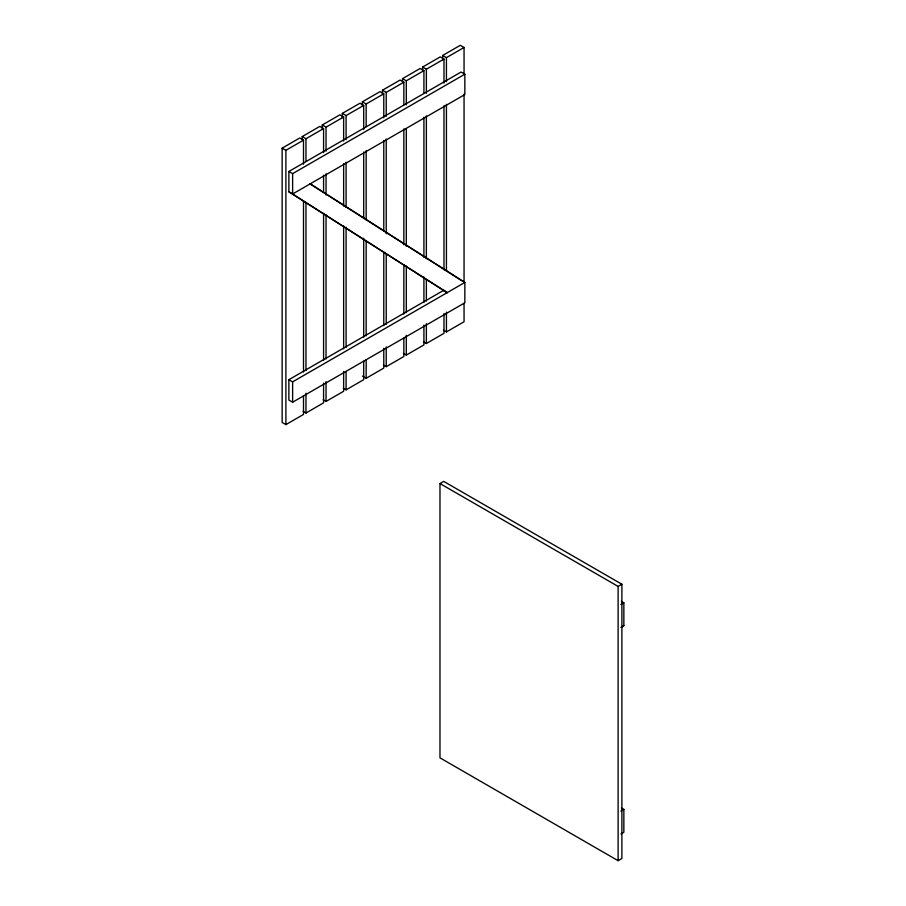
<?xml version="1.0" encoding="UTF-8"?>
<svg xmlns="http://www.w3.org/2000/svg" width="906" height="906" viewBox="0 0 906 906"><rect width="100%" height="100%" fill="white"/><g stroke="black" fill="none" stroke-linecap="round" stroke-linejoin="round"><path stroke-width="1.36" d="M621.448 627.099L623.86 625.616L623.86 602.762L621.425 601.346M303.51 396.058L303.51 414.438L285.9 424.608L282.14 422.445L282.14 148.154L299.75 137.984L303.51 140.158L303.51 164.19M302.208 139.399L302.208 136.568L319.818 126.398L323.578 128.573L323.578 152.604M322.264 129.23L322.264 124.983L339.886 114.813L343.646 116.987L343.646 141.019M342.332 117.644L342.332 113.397L359.954 103.227L363.714 105.402L363.714 129.433M362.4 106.059L362.4 101.812L380.022 91.642L383.782 93.816L383.782 117.848M382.468 94.473L382.468 90.226L400.09 80.056L403.85 82.231L403.85 104.847M402.536 81.472L402.536 78.641L420.158 68.471L423.917 70.645L423.917 93.261M422.604 69.887L422.604 67.055L440.225 56.885L443.985 59.06L443.985 83.092M442.672 59.717L442.672 55.47L460.293 45.3L464.053 47.474L464.053 74.337M282.14 148.154L285.9 150.328L303.51 140.158M302.208 136.568L305.968 138.743L323.578 128.573M322.264 124.983L326.035 127.157L343.646 116.987M342.332 113.397L346.092 115.572L363.714 105.402M362.4 101.812L366.16 103.986L383.782 93.816M382.468 90.226L386.228 92.401L403.85 82.231M402.536 78.641L406.296 80.815L423.917 70.645M422.604 67.055L426.364 69.23L443.985 59.06M442.672 55.47L446.432 57.644L464.053 47.474M288.867 171.472L461.075 72.038L464.846 74.213L464.846 94.552L292.627 193.986L288.867 191.812L288.867 171.472L292.627 173.646L464.846 74.213M310.248 183.816L464.846 282.446L464.846 302.785L292.627 402.207L288.867 400.044L288.867 379.693L443.985 290.147M288.867 379.693L292.627 381.868L464.846 282.446L462.015 280.815M303.148 411.392L305.968 413.023L323.578 402.853L323.578 383.057M323.204 399.806L326.035 401.437L343.646 391.267L343.646 371.471M343.272 388.221L346.092 389.852L363.714 379.682L363.714 361.301M362.4 376.103L366.16 378.266L383.782 368.096L383.782 348.3M383.408 365.05L386.228 366.681L403.85 356.511L403.85 338.131M403.476 353.465L406.296 355.095L423.917 344.926L423.917 325.129M423.544 341.879L426.364 343.51L443.985 333.34L443.985 313.544M443.612 330.294L446.432 331.924L464.053 321.755L464.053 303.374M439.976 483.555L443.736 481.392L621.89 584.245L621.89 858.526L618.118 860.7L439.976 757.846L439.976 483.555L618.118 586.42L621.89 584.245M620.893 604.472L623.86 602.762M620.893 627.326L623.86 625.616M620.893 811.097L623.86 809.386L623.86 832.24L620.893 833.962M292.627 173.646L292.627 193.986L447.202 292.661L288.867 191.812M621.414 807.971L623.86 809.386M443.464 290.441L447.202 292.661M310.056 183.918L461.075 280.271M618.118 586.42L618.118 860.7M464.053 94.133L464.053 282.174M446.432 57.644L446.432 81.676M446.432 104.303L446.432 271.132M446.432 312.128L446.432 331.924M443.985 105.719L443.985 269.716M426.364 69.23L426.364 93.261M426.364 115.889L426.364 258.686M426.364 279.886L426.364 301.098M426.364 323.714L426.364 343.51M423.917 117.304L423.917 257.27M423.917 277.066L423.917 302.513M406.296 80.815L406.296 104.847M406.296 128.879L406.296 246.228M406.296 266.024L406.296 312.683M406.296 335.299L406.296 355.095M403.85 128.89L403.85 244.824M403.85 264.609L403.85 314.099M386.228 92.401L386.228 116.432M386.228 139.06L386.228 233.782M386.228 253.578L386.228 324.269M386.228 346.885L386.228 366.681M383.782 140.475L383.782 230.951M383.782 252.162L383.782 325.684M366.16 103.986L366.16 126.602M366.16 150.645L366.16 219.92M366.16 241.132L366.16 335.854M366.16 359.886L366.16 378.266M363.714 152.061L363.714 218.505M363.714 238.301L363.714 337.27M346.092 115.572L346.092 139.603M346.092 162.231L346.092 207.474M346.092 227.259L346.092 347.44M346.092 371.471L346.092 389.852M343.646 163.646L343.646 206.058M343.646 225.854L343.646 348.855M326.035 127.157L326.035 151.189M326.035 173.816L326.035 195.017M326.035 214.813L326.035 359.025M326.035 381.641L326.035 401.437M323.578 175.232L323.578 192.197M323.578 213.397L323.578 360.441M305.968 138.743L305.968 161.359M305.968 202.366L305.968 370.611M305.968 393.227L305.968 413.023M303.51 200.951L303.51 372.026M292.627 381.868L292.627 402.207M285.9 150.328L285.9 424.608"/></g></svg>
